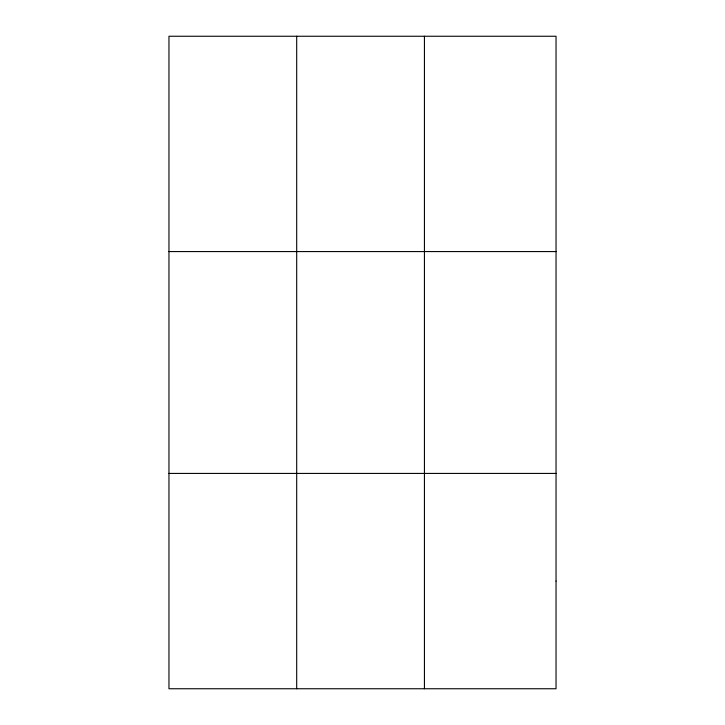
<?xml version="1.0" encoding="UTF-8"?>
<svg xmlns="http://www.w3.org/2000/svg" width="725" height="725" viewBox="0 0 725 725"><rect width="100%" height="100%" fill="white"/><g stroke="black" fill="none" stroke-linecap="round" stroke-linejoin="round"><path stroke-width="1.09" d="M296.697 688.75L296.697 36.25M424.433 688.75L424.433 36.25M168.961 251.575L556.039 251.575M168.961 473.425L556.039 473.425M556.039 581.088L556.039 688.75L168.961 688.75L168.961 36.25L556.039 36.25L556.039 581.088"/></g></svg>
